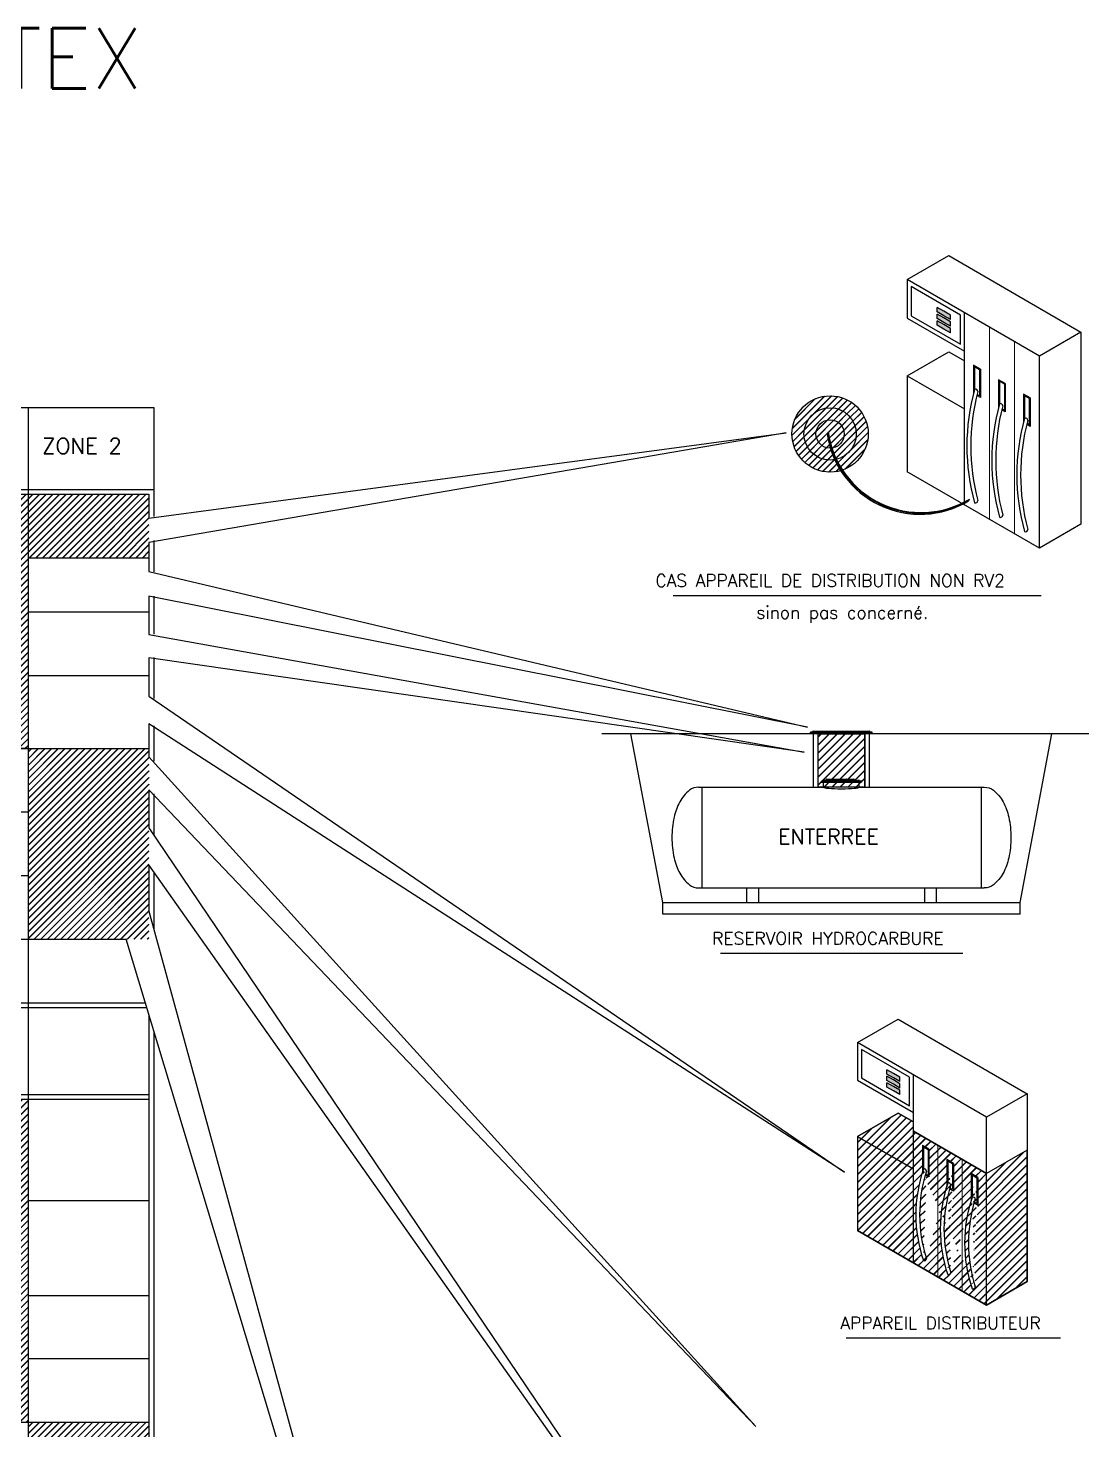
# Model space of a CAD drawing. Extents: x -58 to 166, y -6 to 61.
# Drawn here: x 68.01 to 75.02, y 10.44 to 19.7 of the extents above; entities that cross this region are included whole.
import ezdxf

# ---------------------------------------------------------------- set-up
doc = ezdxf.new("R2010")
doc.units = 0
doc.header["$MEASUREMENT"] = 0
doc.layers.add('ATEX-Travaux', color=7, linetype='CONTINUOUS')
doc.styles.add('ROMANS', font='romans')
pattern_1 = [(45, (-12.515385, -60.864906), (-0.021993849, 0.021993849), []), (45, (-12.51383, -60.864906), (-0.021993849, 0.021993849), [])]
pattern_2 = [(45, (-11.910818, -61.132426), (-0.021993849, 0.021993849), []), (45, (-11.909263, -61.132426), (-0.021993849, 0.021993849), [])]
pattern_3 = [(45, (-11.910818, -61.586612), (-0.021993849, 0.021993849), []), (45, (-11.909263, -61.586612), (-0.021993849, 0.021993849), [])]

msp = doc.modelspace()

# ---------------------------------------------------------------- hatches: boundary and pattern name
at = {"layer": 'ATEX-Travaux'}
h = msp.add_hatch(color=256, dxfattribs=at)
h.paths.add_polyline_path([(74.1038, 17.6865), (74.1038, 17.7158), (74.0599, 17.7412), (74.0159, 17.7666), (74.0159, 17.7373), (74.0599, 17.7119)])
h.paths.add_polyline_path([(74.1038, 17.7304), (74.1038, 17.7598), (74.0599, 17.7852), (74.0159, 17.8105), (74.0159, 17.7812), (74.0599, 17.7558)])
h.paths.add_polyline_path([(74.1038, 17.7744), (74.1038, 17.8037), (74.0599, 17.8291), (74.0159, 17.8545), (74.0159, 17.8252), (74.0599, 17.7998)])
h = msp.add_hatch(dxfattribs=at)
h.set_pattern_fill('JIS_LC_20A', color=80, scale=0.001555, style=0)
h.set_pattern_definition(pattern_1)
edge = h.paths.add_edge_path(flags=17)
edge.add_arc((73.3084, 17.0187), 0.1728, 0, 360)
edge = h.paths.add_edge_path()
edge.add_arc((73.3084, 17.0187), 0.252, 0, 360)
h = msp.add_hatch(dxfattribs=at)
h.set_pattern_fill('JIS_LC_20A', color=10, scale=0.001555, style=0)
h.set_pattern_definition(pattern_1)
edge = h.paths.add_edge_path(flags=17)
edge.add_arc((73.3084, 17.0187), 0.0936, 0, 360)
edge = h.paths.add_edge_path()
edge.add_arc((73.3084, 17.0187), 0.1728, 0, 360)
h = msp.add_hatch(dxfattribs=at)
h.set_pattern_fill('JIS_LC_20A', color=130, scale=0.001555, style=0)
h.set_pattern_definition(pattern_1)
edge = h.paths.add_edge_path()
edge.add_arc((73.3084, 17.0187), 0.0936, 0, 360)
h = msp.add_hatch(dxfattribs=at)
h.set_pattern_fill('JIS_LC_20A', color=1, scale=0.001555, style=0)
h.set_pattern_definition(pattern_2)
h.paths.add_polyline_path([(67.2118, 14.9419), (68.0105, 14.9419), (68.0105, 16.6215), (67.2118, 16.6215)])
h = msp.add_hatch(dxfattribs=at)
h.set_pattern_fill('JIS_LC_20A', color=80, scale=0.001555, style=0)
h.set_pattern_definition(pattern_2)
h.paths.add_polyline_path([(68.8092, 16.2016), (68.8092, 16.6215), (68.0105, 16.6215), (68.0105, 16.2016)])
h = msp.add_hatch(dxfattribs=at)
h.set_pattern_fill('JIS_LC_20A', color=10, scale=0.001555, style=0)
h.set_pattern_definition([(45, (-30.030115, -75.678068), (-0.026392619, 0.026392619), []), (45, (-30.02825, -75.678068), (-0.026392619, 0.026392619), [])])
h.paths.add_polyline_path([(73.2297, 15.0389), (73.537, 15.0389), (73.537, 14.686), (73.2297, 14.686)])
h = msp.add_hatch(dxfattribs=at)
h.set_pattern_fill('JIS_LC_20A', color=80, scale=0.001555, style=0)
h.set_pattern_definition(pattern_2)
h.paths.add_polyline_path([(68.8092, 14.9419), (68.0105, 14.9419), (68.0105, 13.6823), (68.8092, 13.6823)])
h = msp.add_hatch(color=256, dxfattribs=at)
h.paths.add_polyline_path([(73.7692, 12.6556), (73.7692, 12.6842), (73.7263, 12.709), (73.6833, 12.7338), (73.6833, 12.7052), (73.7263, 12.6804)])
h.paths.add_polyline_path([(73.7692, 12.6986), (73.7692, 12.7272), (73.7263, 12.752), (73.6833, 12.7768), (73.6833, 12.7482), (73.7263, 12.7234)])
h.paths.add_polyline_path([(73.7692, 12.7415), (73.7692, 12.7701), (73.7263, 12.7949), (73.6833, 12.8198), (73.6833, 12.7911), (73.7263, 12.7663)])
h = msp.add_hatch(dxfattribs=at)
h.set_pattern_fill('JIS_LC_20A', color=1, scale=0.001555, style=0)
h.set_pattern_definition(pattern_3)
h.paths.add_polyline_path([(67.2118, 10.4925), (68.0105, 10.4925), (68.0105, 12.6254), (67.2118, 12.6254)])
h = msp.add_hatch(dxfattribs=at)
h.set_pattern_fill('JIS_LC_20A', color=10, scale=0.001555, style=0)
h.set_pattern_definition([(45, (-29.570416, -75.254582), (-0.026392619, 0.026392619), []), (45, (-29.56855, -75.254582), (-0.026392619, 0.026392619), [])])
h.paths.add_polyline_path([(73.8593, 12.4749), (73.7573, 12.5338), (73.4888, 12.3788), (73.4888, 11.7587), (74.3425, 11.2658), (74.611, 11.4208), (74.611, 12.2891), (74.3425, 12.1341), (73.8593, 12.4131)])
edge = h.paths.add_edge_path(flags=16)
edge.add_line((73.9616, 12.2943), (73.918, 12.3195))
edge.add_line((73.918, 12.3195), (73.918, 12.1398))
edge.add_line((73.9616, 12.2943), (73.9616, 12.1114))
edge.add_line((73.9616, 12.1114), (73.9387, 12.1246))
edge.add_arc((74.8157, 11.8616), 0.9411, 161.28618, 198.71382)
edge.add_arc((73.9305, 12.1502), 0.0147, 359.70637, 474.34441)
edge.add_arc((74.8313, 11.8616), 0.9319, 161.96966, 198.02987)
edge.add_arc((73.9305, 11.5731), 0.0147, 245.65559, 360.29363)
edge.add_arc((74.9768, 11.7686), 0.9411, 161.28618, 198.71382)
edge.add_line((74.1227, 12.2013), (74.0791, 12.2265))
edge.add_arc((74.0915, 12.0571), 0.0147, 359.70637, 474.34441)
edge.add_arc((74.9924, 11.7686), 0.9319, 161.96966, 198.02987)
edge.add_line((74.0791, 12.2265), (74.0791, 12.0468))
edge.add_line((74.1227, 12.0184), (74.0998, 12.0316))
edge.add_line((74.1227, 12.2013), (74.1227, 12.0184))
edge.add_arc((74.0915, 11.4801), 0.0147, 245.65559, 360.29363)
edge.add_arc((75.1379, 11.6756), 0.9411, 161.28618, 198.71382)
edge.add_line((74.2838, 12.1083), (74.2402, 12.1335))
edge.add_arc((74.2526, 11.9641), 0.0147, 359.70637, 474.34441)
edge.add_arc((75.1535, 11.6756), 0.9319, 161.96966, 198.02987)
edge.add_line((74.2402, 12.1335), (74.2402, 11.9538))
edge.add_line((74.2838, 11.9254), (74.2609, 11.9386))
edge.add_line((74.2838, 12.1083), (74.2838, 11.9254))
edge.add_arc((74.2526, 11.3871), 0.0147, 245.65559, 360.29363)
h = msp.add_hatch(dxfattribs=at)
h.set_pattern_fill('JIS_LC_20A', color=80, scale=0.001555, style=0)
h.set_pattern_definition(pattern_3)
h.paths.add_polyline_path([(68.0105, 9.1945), (68.8092, 9.1945), (68.8092, 10.4925), (68.0105, 10.4925)])

# ---------------------------------------------------------------- linework, layer by layer
for p, q in [((74.0599, 17.8291), (74.0159, 17.8545)), ((74.0159, 17.8252), (74.0159, 17.8545)), ((74.0599, 17.7998), (74.0159, 17.8252)), ((74.0599, 17.7852), (74.0159, 17.8105)), ((74.0159, 17.7812), (74.0159, 17.8105)), ((74.0599, 17.7558), (74.0159, 17.7812)), ((74.1038, 17.8037), (74.0599, 17.8291)), ((74.1038, 17.7744), (74.0599, 17.7998)), ((74.1038, 17.7598), (74.0599, 17.7852)), ((74.1038, 17.7744), (74.1038, 17.8037)), ((74.0599, 17.7412), (74.0159, 17.7666)), ((74.0159, 17.7373), (74.0159, 17.7666)), ((74.0599, 17.7119), (74.0159, 17.7373)), ((74.1038, 17.7304), (74.0599, 17.7558)), ((74.1038, 17.7158), (74.0599, 17.7412)), ((74.1038, 17.6865), (74.0599, 17.7119)), ((74.1038, 17.7304), (74.1038, 17.7598)), ((74.1038, 17.6865), (74.1038, 17.7158)), ((74.2562, 17.4725), (74.2562, 17.2886)), ((74.3008, 17.4467), (74.2562, 17.4725)), ((74.2625, 17.4615), (74.2625, 17.3123)), ((74.2945, 17.443), (74.2625, 17.4615)), ((74.2945, 17.443), (74.2945, 17.2705)), ((74.3008, 17.4467), (74.3008, 17.2595)), ((74.4211, 17.3772), (74.4211, 17.1934)), ((74.4657, 17.3515), (74.4211, 17.3772)), ((74.4274, 17.3663), (74.4274, 17.2171)), ((74.4594, 17.3478), (74.4274, 17.3663)), ((74.4594, 17.3478), (74.4594, 17.1753)), ((74.4657, 17.3515), (74.4657, 17.1643)), ((74.3008, 17.2595), (74.2774, 17.273)), ((74.2945, 17.2705), (74.2789, 17.2794)), ((74.586, 17.282), (74.586, 17.0981)), ((74.6306, 17.2563), (74.586, 17.282)), ((74.5924, 17.271), (74.5924, 17.1219)), ((74.6243, 17.2526), (74.5924, 17.271)), ((74.6243, 17.2526), (74.6243, 17.08)), ((74.6306, 17.2563), (74.6306, 17.069)), ((74.4657, 17.1643), (74.4423, 17.1778)), ((74.4594, 17.1753), (74.4439, 17.1842)), ((74.6306, 17.069), (74.6072, 17.0826)), ((74.6243, 17.08), (74.6088, 17.089)), ((75.0182, 15.0389), (71.8003, 15.0389)), ((72.2038, 13.9246), (71.9929, 15.0389)), ((74.563, 13.9246), (74.7739, 15.0389)), ((72.4399, 14.686), (73.2655, 14.686)), ((72.4614, 14.686), (72.4614, 14.0205)), ((73.5013, 14.686), (74.3269, 14.686)), ((74.3054, 14.686), (74.3054, 14.0205)), ((72.4399, 14.0205), (74.3269, 14.0205)), ((72.759, 13.9246), (72.759, 14.0205)), ((72.8373, 13.9246), (72.8373, 14.0205)), ((73.9334, 13.9246), (73.9334, 14.0205)), ((74.0117, 13.9246), (74.0117, 14.0205)), ((72.2038, 13.9246), (74.563, 13.9246)), ((72.2038, 13.8463), (72.2038, 13.9246)), ((74.563, 13.8463), (74.563, 13.9246)), ((74.563, 13.8463), (72.2038, 13.8463)), ((73.7263, 12.7949), (73.6833, 12.8198)), ((73.6833, 12.7911), (73.6833, 12.8198)), ((73.7263, 12.7663), (73.6833, 12.7911)), ((73.7692, 12.7701), (73.7263, 12.7949)), ((73.7263, 12.752), (73.6833, 12.7768)), ((73.6833, 12.7482), (73.6833, 12.7768)), ((73.7263, 12.7234), (73.6833, 12.7482)), ((73.7263, 12.709), (73.6833, 12.7338)), ((73.6833, 12.7052), (73.6833, 12.7338)), ((73.7263, 12.6804), (73.6833, 12.7052)), ((73.7692, 12.7415), (73.7263, 12.7663)), ((73.7692, 12.7272), (73.7263, 12.752)), ((73.7692, 12.6986), (73.7263, 12.7234)), ((73.7692, 12.6842), (73.7263, 12.709)), ((73.7692, 12.7415), (73.7692, 12.7701)), ((73.7692, 12.6986), (73.7692, 12.7272)), ((73.7692, 12.6556), (73.7263, 12.6804)), ((73.7692, 12.6556), (73.7692, 12.6842)), ((73.8593, 12.4131), (74.3425, 12.1341)), ((73.918, 12.3195), (73.918, 12.1398)), ((73.9616, 12.2943), (73.918, 12.3195)), ((73.9242, 12.3087), (73.9242, 12.163)), ((73.9554, 12.2907), (73.9242, 12.3087)), ((73.9554, 12.2907), (73.9554, 12.1222)), ((73.9616, 12.2943), (73.9616, 12.1114)), ((74.0791, 12.2265), (74.0791, 12.0468)), ((74.1227, 12.2013), (74.0791, 12.2265)), ((74.611, 12.2891), (74.3425, 12.1341)), ((73.9554, 12.1222), (73.9403, 12.1309)), ((74.0853, 12.2157), (74.0853, 12.07)), ((74.1165, 12.1977), (74.0853, 12.2157)), ((74.1165, 12.1977), (74.1165, 12.0291)), ((74.1227, 12.2013), (74.1227, 12.0184)), ((74.2402, 12.1335), (74.2402, 11.9538)), ((74.2838, 12.1083), (74.2402, 12.1335)), ((73.9616, 12.1114), (73.9387, 12.1246)), ((74.1165, 12.0291), (74.1014, 12.0379)), ((74.2464, 12.1227), (74.2464, 11.977)), ((74.2776, 12.1047), (74.2464, 12.1227)), ((74.2776, 12.1047), (74.2776, 11.9361)), ((74.2838, 12.1083), (74.2838, 11.9254)), ((74.1227, 12.0184), (74.0998, 12.0316)), ((74.2776, 11.9361), (74.2624, 11.9449)), ((74.2838, 11.9254), (74.2609, 11.9386))]:
    msp.add_line(p, q, dxfattribs=at)
at = {"layer": 'ATEX-Travaux', "color": 7}
for p, q in [((60.6767, 17.1929), (68.8414, 17.1929)), ((68.0105, 17.1929), (68.0105, 9.1945)), ((68.8414, 17.1929), (68.8414, 16.4745)), ((68.8092, 16.462), (73.0188, 17.0251)), ((73.0188, 17.0251), (68.8092, 16.3019)), ((60.6767, 16.6527), (68.8414, 16.6527)), ((60.7031, 16.6215), (68.8092, 16.6215)), ((68.8092, 16.6215), (68.8092, 16.462)), ((68.8092, 16.3019), (68.8092, 16.1097)), ((68.8414, 16.3158), (68.8414, 16.1078)), ((68.0105, 16.2016), (68.8092, 16.2016)), ((68.8092, 16.1097), (73.1587, 15.0832)), ((68.8092, 15.9483), (68.8092, 15.6952)), ((73.1587, 15.0832), (68.8092, 15.9483)), ((68.8414, 15.9476), (68.8414, 15.6963)), ((72.271, 15.9526), (74.7036, 15.9526)), ((68.0105, 15.8431), (68.8092, 15.8431)), ((68.8092, 15.6952), (73.1361, 14.9168)), ((68.8092, 15.5395), (68.8092, 15.2874)), ((73.1361, 14.9168), (68.8092, 15.5395)), ((68.8414, 15.5417), (68.8414, 15.2712)), ((68.0105, 15.4232), (68.8092, 15.4232)), ((68.8092, 15.2874), (73.4031, 12.1431)), ((68.8092, 15.1052), (68.8092, 14.886)), ((73.4031, 12.1431), (68.8092, 15.1052)), ((68.8414, 15.0904), (68.8414, 14.8578)), ((73.1984, 14.686), (73.1984, 15.0389)), ((73.2297, 14.686), (73.2297, 15.0389)), ((73.537, 14.686), (73.537, 15.0389)), ((73.5684, 14.686), (73.5684, 15.0389)), ((60.7031, 14.9419), (68.8092, 14.9419)), ((68.8092, 14.886), (72.8173, 10.4628)), ((68.8092, 14.793), (68.8092, 14.7914)), ((68.8092, 14.749), (68.8092, 14.7474)), ((68.8092, 14.705), (68.8092, 14.7034)), ((68.8092, 14.6682), (68.8092, 14.4178)), ((72.8173, 10.4628), (68.8092, 14.6682)), ((68.8414, 14.6418), (68.8414, 14.3702)), ((60.7031, 14.5221), (68.0105, 14.5221)), ((68.8092, 14.4178), (72.7208, 8.6302)), ((68.8092, 14.1732), (68.8092, 13.8668)), ((72.7208, 8.6302), (68.8092, 14.1732)), ((60.7031, 14.1022), (68.0105, 14.1022)), ((68.8414, 14.1276), (68.8414, 13.7492)), ((68.8092, 13.8668), (70.8468, 6.4255)), ((60.7031, 13.6823), (68.658, 13.6823)), ((70.8468, 6.4255), (68.658, 13.6823)), ((72.585, 13.5888), (74.1858, 13.5888)), ((60.7031, 13.2624), (68.7846, 13.2624)), ((60.7031, 13.2312), (68.7941, 13.2312)), ((68.8092, 13.1809), (68.8092, 9.1945)), ((68.8414, 13.0741), (68.8414, 9.1632)), ((60.7031, 12.6567), (68.8092, 12.6567)), ((60.7031, 12.6254), (68.8092, 12.6254)), ((68.0105, 11.9567), (68.8092, 11.9567)), ((68.0105, 11.3298), (68.8092, 11.3298)), ((73.4144, 11.0486), (74.8303, 11.0486)), ((68.0105, 10.9124), (68.8092, 10.9124)), ((60.7031, 10.4925), (68.8092, 10.4925))]:
    msp.add_line(p, q, dxfattribs=at)
at = {"layer": 'ATEX-Travaux', "color": 1}
for p, q in [((73.5853, 15.0495), (73.1794, 15.0495)), ((73.1794, 15.0434), (73.1794, 15.0495)), ((73.1794, 15.0464), (73.5853, 15.0464)), ((73.1794, 15.0434), (73.5853, 15.0434)), ((73.1941, 15.0525), (73.1941, 15.0535)), ((73.1972, 15.0566), (73.5676, 15.0566)), ((73.2202, 15.0371), (73.2202, 15.0409)), ((73.5455, 15.0371), (73.5455, 15.0409)), ((73.5707, 15.0525), (73.5707, 15.0535)), ((73.5853, 15.0434), (73.5853, 15.0495)), ((73.5147, 14.7257), (73.2521, 14.7257)), ((73.2521, 14.7201), (73.2521, 14.7257)), ((73.2521, 14.7229), (73.5147, 14.7229)), ((73.2655, 14.7284), (73.2655, 14.7293)), ((73.2682, 14.7321), (73.4985, 14.7321)), ((73.2821, 14.7349), (73.2821, 14.7362)), ((73.2848, 14.739), (73.4648, 14.739)), ((73.4179, 14.7349), (73.4179, 14.7362)), ((73.4675, 14.7349), (73.4675, 14.7362)), ((73.5013, 14.7284), (73.5013, 14.7293)), ((73.5147, 14.7201), (73.5147, 14.7257)), ((73.2521, 14.7201), (73.5147, 14.7201)), ((73.2655, 14.686), (73.2655, 14.7178)), ((73.5013, 14.686), (73.5013, 14.7178)), ((74.0624, 11.7457), (74.2249, 11.914)), ((74.0628, 11.7441), (74.2253, 11.9124))]:
    msp.add_line(p, q, dxfattribs=at)
at = {"layer": 'ATEX-Travaux'}
for points in [[(74.9656, 17.6919), (74.6908, 17.5332), (73.8167, 18.0378), (74.0916, 18.1965), (74.9656, 17.6919)], [(73.8167, 18.0378), (73.8167, 17.7839)], [(73.8167, 17.7839), (74.196, 17.5649)], [(74.196, 16.5493), (74.196, 17.8188)], [(74.9656, 17.6919), (74.9656, 16.4224), (74.6908, 16.2637)], [(73.8167, 17.4031), (74.0916, 17.5617)], [(74.0916, 17.5617), (74.196, 17.5014)], [(74.6908, 16.2637), (74.6908, 17.5332)], [(73.8167, 17.4031), (74.196, 17.1841)], [(73.8167, 17.4031), (73.8167, 16.7683)], [(74.6908, 16.2637), (73.8167, 16.7683)], [(74.611, 12.6609), (74.3425, 12.5059), (73.4888, 12.9988), (73.7573, 13.1538), (74.611, 12.6609)], [(73.4888, 12.9988), (73.4888, 12.7508)], [(73.8593, 11.5448), (73.8593, 12.7849)], [(73.4888, 12.7508), (73.8593, 12.5369)], [(74.611, 12.6609), (74.611, 11.4208), (74.3425, 11.2658)], [(73.4888, 12.3788), (73.7573, 12.5338)], [(73.7573, 12.5338), (73.8593, 12.4749)], [(74.3425, 11.2658), (74.3425, 12.5059)], [(73.4888, 12.3788), (73.8593, 12.1648)], [(73.4888, 12.3788), (73.4888, 11.7587)], [(74.3425, 11.2658), (73.4888, 11.7587)]]:
    msp.add_lwpolyline(points, dxfattribs=at)
for points in [[(73.8434, 17.7993), (74.1694, 17.6111), (74.1694, 17.8034), (73.8434, 17.9916)], [(73.5148, 12.7658), (73.8332, 12.582), (73.8332, 12.7698), (73.5148, 12.9537)]]:
    msp.add_lwpolyline(points, close=True, dxfattribs=at)
for points, const_width in [([(74.3609, 16.4541), (74.3609, 17.7236)], 0.00635), ([(74.5259, 16.3589), (74.5259, 17.6284)], 0.00635), ([(74.0204, 11.4518), (74.0204, 12.3168)], 0.0062), ([(74.1815, 11.3588), (74.1815, 12.2238)], 0.0062)]:
    msp.add_lwpolyline(points, dxfattribs=dict(at, const_width=const_width))
at = {"layer": 'ATEX-Travaux', "color": 7}
for points in [[(67.2118, 16.6215), (68.0105, 16.6215), (68.0105, 14.9419), (67.2118, 14.9419)], [(73.2297, 15.0389), (73.537, 15.0389), (73.537, 14.686), (73.2297, 14.686)], [(73.8593, 12.4749), (73.7573, 12.5338), (73.4888, 12.3788), (73.4888, 11.7587), (74.3425, 11.2658), (74.611, 11.4208), (74.611, 12.2891), (74.3425, 12.1341), (73.8593, 12.4131), (73.8593, 12.4749)]]:
    msp.add_lwpolyline(points, close=True, dxfattribs=at)
at = {"layer": 'ATEX-Travaux'}
for points in [[(72.4399, 14.686, 0.167521), (72.3795, 14.6652, 0.105382), (72.3153, 14.5886, 0.067861), (72.2783, 14.4875, 0.054021), (72.2637, 14.3533, 0.054021), (72.2783, 14.219, 0.067861), (72.3153, 14.118, 0.105382), (72.3795, 14.0413, 0.167521), (72.4399, 14.0205, 0.004989), (72.4418, 14.0205)], [(74.3269, 14.686, -0.167521), (74.3873, 14.6652, -0.105382), (74.4515, 14.5886, -0.067861), (74.4885, 14.4875, -0.054021), (74.5031, 14.3533, -0.054021), (74.4885, 14.219, -0.067861), (74.4515, 14.118, -0.105382), (74.3873, 14.0413, -0.167521), (74.3269, 14.0205, -0.004989), (74.3249, 14.0205)]]:
    msp.add_lwpolyline(points, format="xyb", dxfattribs=at)
at = {"layer": 'ATEX-Travaux', "color": 9}
for radius in [0.252, 0.1728, 0.0936]:
    msp.add_circle((73.3084, 17.0187), radius, dxfattribs=at)
at = {"layer": 'ATEX-Travaux'}
for centre, radius, start, end in [((74.2689, 17.2991), 0.0151, 359.70637, 114.34441), ((75.6116, 16.9387), 1.3998, 164.49627, 195.50373), ((75.6464, 16.9387), 1.4093, 165.18471, 194.8149), ((75.7765, 16.8435), 1.3998, 164.49627, 195.50373), ((75.8113, 16.8435), 1.4093, 165.18471, 194.8149), ((74.4338, 17.2039), 0.0151, 359.70637, 114.34441), ((75.9414, 16.7483), 1.3998, 164.49627, 195.50373), ((75.9762, 16.7483), 1.4093, 165.18471, 194.8149), ((74.5987, 17.1087), 0.0151, 359.70637, 114.34441), ((73.9029, 17.1091), 0.6211, 188.22104, 301.08171), ((73.9077, 17.1156), 0.6211, 188.22104, 301.08171), ((73.9098, 17.1208), 0.6211, 188.22104, 301.08171), ((74.2689, 16.5783), 0.0151, 245.65559, 0.29363), ((74.4338, 16.4831), 0.0151, 245.65559, 0.29363), ((74.5987, 16.3879), 0.0151, 245.65559, 0.29363), ((74.8157, 11.8616), 0.9411, 161.28618, 198.71382), ((74.8313, 11.8616), 0.9319, 161.96966, 198.02987), ((73.9305, 12.1502), 0.0147, 359.70637, 114.34441), ((74.9768, 11.7686), 0.9411, 161.28618, 198.71382), ((74.9924, 11.7686), 0.9319, 161.96966, 198.02987), ((74.0915, 12.0571), 0.0147, 359.70637, 114.34441), ((75.1379, 11.6756), 0.9411, 161.28618, 198.71382), ((75.1535, 11.6756), 0.9319, 161.96966, 198.02987), ((74.2526, 11.9641), 0.0147, 359.70637, 114.34441), ((73.9305, 11.5731), 0.0147, 245.65559, 0.29363), ((74.0915, 11.4801), 0.0147, 245.65559, 0.29363), ((74.2526, 11.3871), 0.0147, 245.65559, 0.29363)]:
    msp.add_arc(centre, radius, start, end, dxfattribs=at)
at = {"layer": 'ATEX-Travaux', "color": 1}
for centre, radius, start, end in [((73.1911, 15.0525), 0.00304, 270, 0), ((73.1972, 15.0535), 0.00304, 90, 180), ((73.5676, 15.0535), 0.00304, 0, 90), ((73.5737, 15.0525), 0.00304, 180, 270), ((73.2627, 14.7284), 0.00276, 270, 0), ((73.2682, 14.7293), 0.00276, 90, 180), ((73.2793, 14.7349), 0.00276, 270, 0), ((73.2848, 14.7362), 0.00276, 90, 180), ((73.4152, 14.7362), 0.00276, 0, 90), ((73.4207, 14.7349), 0.00276, 180, 270), ((73.4648, 14.7362), 0.00276, 0, 90), ((73.4703, 14.7349), 0.00276, 180, 270), ((73.4985, 14.7293), 0.00276, 0, 90), ((73.5041, 14.7284), 0.00276, 180, 270), ((73.2632, 14.7178), 0.0023, 0, 90), ((73.5036, 14.7178), 0.0023, 90, 180)]:
    msp.add_arc(centre, radius, start, end, dxfattribs=at)
msp.add_ellipse((73.3834, 14.686), major_axis=(0.1179, 0), ratio=0.085964, start_param=3.141593, end_param=6.283185, dxfattribs=at)

# ---------------------------------------------------------------- texts
at = {"layer": 'ATEX-Travaux', "color": 7, "ltscale": 5, "style": 'ROMANS'}
msp.add_text("Zones d'atmosphère classées ATEX", height=0.4, dxfattribs=at).set_placement((59.1862, 19.2996))
at = {"layer": 'ATEX-Travaux', "color": 7, "style": 'ROMANS'}
for s, height, p in [('ZONE 2', 0.10324, (68.1044, 16.8879)), ('CAS APPAREIL DE DISTRIBUTION NON RV2', 0.08259, (72.1545, 16.0091)), ('sinon pas concerné.', 0.08259, (72.8207, 15.7988)), ('RESERVOIR HYDROCARBURE', 0.08259, (72.5291, 13.6458)), ('APPAREIL DISTRIBUTEUR', 0.08259, (73.3761, 11.1056))]:
    msp.add_text(s, height=height, dxfattribs=at).set_placement(p)
at = {"layer": 'ATEX-Travaux', "style": 'ROMANS'}
msp.add_text('ENTERREE', height=0.09911, dxfattribs=at).set_placement((72.9666, 14.3097))

doc.saveas('drawing.dxf')
